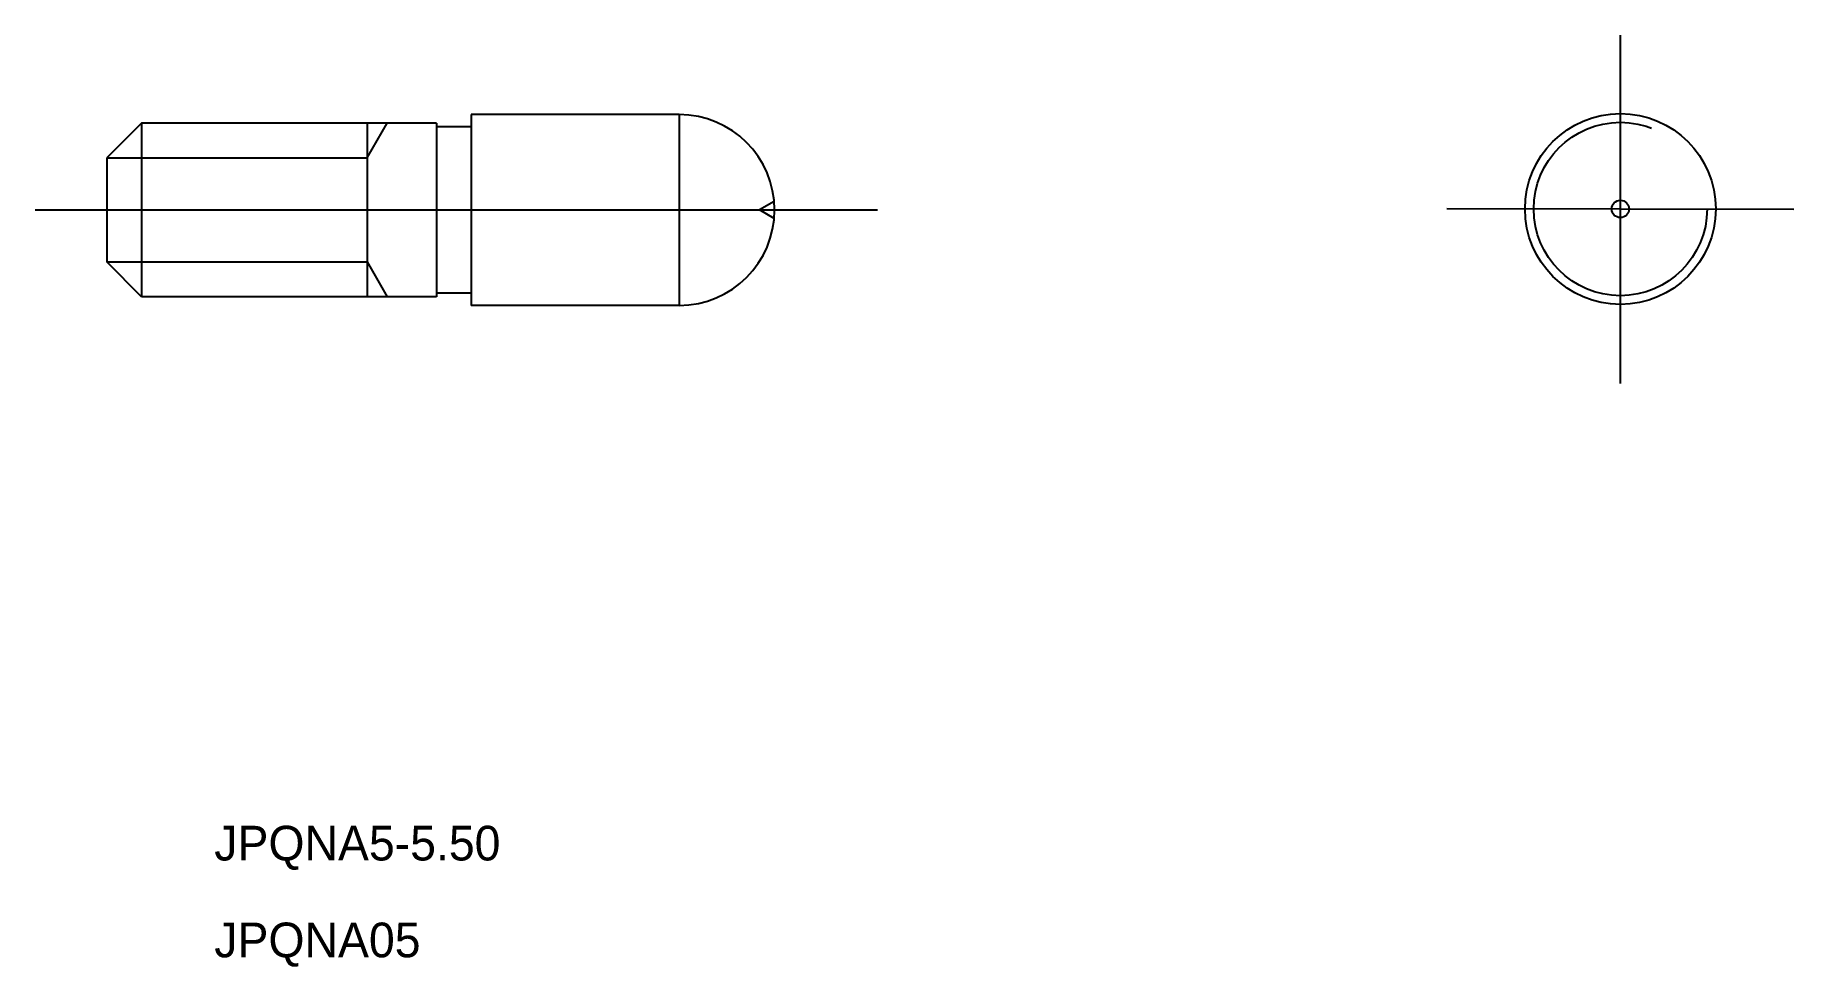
# Model space of a CAD drawing. Extents: x 551.5 to 602.2, y 570.8 to 597.7.
import ezdxf

# ---------------------------------------------------------------- set-up
doc = ezdxf.new("R2010")
doc.units = 0
doc.linetypes.add('CENTER', pattern=[50.8, 31.75, -6.35, 6.35, -6.35])
doc.linetypes.add('DASHED', pattern=[19.05, 12.7, -6.35])
doc.layers.get('0').update_dxf_attribs({"linetype": 'CONTINUOUS'})
doc.layers.add('CENTER', color=1, linetype='CENTER')

msp = doc.modelspace()

# ---------------------------------------------------------------- linework, layer by layer
at = {"color": 7, "linetype": 'CONTINUOUS'}
for p, q in [((564.025, 595.416), (564.025, 589.916)), ((570.025, 595.416), (564.025, 595.416)), ((570.025, 595.416), (570.025, 589.916)), ((554.525, 595.166), (553.525, 594.166)), ((563.025, 595.166), (554.525, 595.166)), ((554.525, 595.166), (554.525, 590.166)), ((561.025, 595.166), (561.025, 590.166)), ((563.025, 595.166), (563.025, 590.166)), ((564.025, 595.066), (563.025, 595.066)), ((553.525, 594.166), (553.525, 591.166)), ((554.525, 590.166), (553.525, 591.166)), ((564.025, 590.266), (563.025, 590.266)), ((563.025, 590.166), (554.525, 590.166)), ((570.025, 589.916), (564.025, 589.916))]:
    msp.add_line(p, q, dxfattribs=at)
at = {"color": 3, "linetype": 'CONTINUOUS'}
for p, q in [((561.025, 594.166), (561.603, 595.166)), ((553.525, 594.166), (561.025, 594.166)), ((553.525, 591.166), (561.025, 591.166)), ((561.025, 591.166), (561.603, 590.166))]:
    msp.add_line(p, q, dxfattribs=at)
at = {"color": 3, "linetype": 'DASHED'}
for p in [(572.764, 592.909), (572.764, 592.422)]:
    msp.add_line(p, (572.342, 592.666), dxfattribs=at)
at = {"color": 7, "linetype": 'CONTINUOUS'}
for radius in [2.75, 0.25]:
    msp.add_circle((597.162, 592.694), radius, dxfattribs=at)
at = {"color": 3, "linetype": 'DASHED'}
msp.add_circle((597.162, 592.694), 2.5, dxfattribs=at)
at = {"color": 7, "linetype": 'CONTINUOUS'}
msp.add_arc((570.025, 592.666), 2.75, 270, 90, dxfattribs=at)
at = {"layer": 'CENTER', "color": 1, "linetype": 'CONTINUOUS'}
for p, q in [((597.162, 587.666), (597.162, 597.704)), ((592.162, 592.704), (602.162, 592.685))]:
    msp.add_line(p, q, dxfattribs=at)
at = {"layer": 'CENTER', "color": 1, "linetype": 'CENTER'}
msp.add_line((551.457, 592.666), (575.741, 592.666), dxfattribs=at)

# ---------------------------------------------------------------- texts
at = {"color": 7, "linetype": 'CONTINUOUS'}
for s, p in [('JPQNA5-5.50', (556.622, 573.913)), ('JPQNA05', (556.622, 571.122))]:
    msp.add_text(s, height=1, dxfattribs=at).set_placement(p)

doc.saveas('drawing.dxf')
